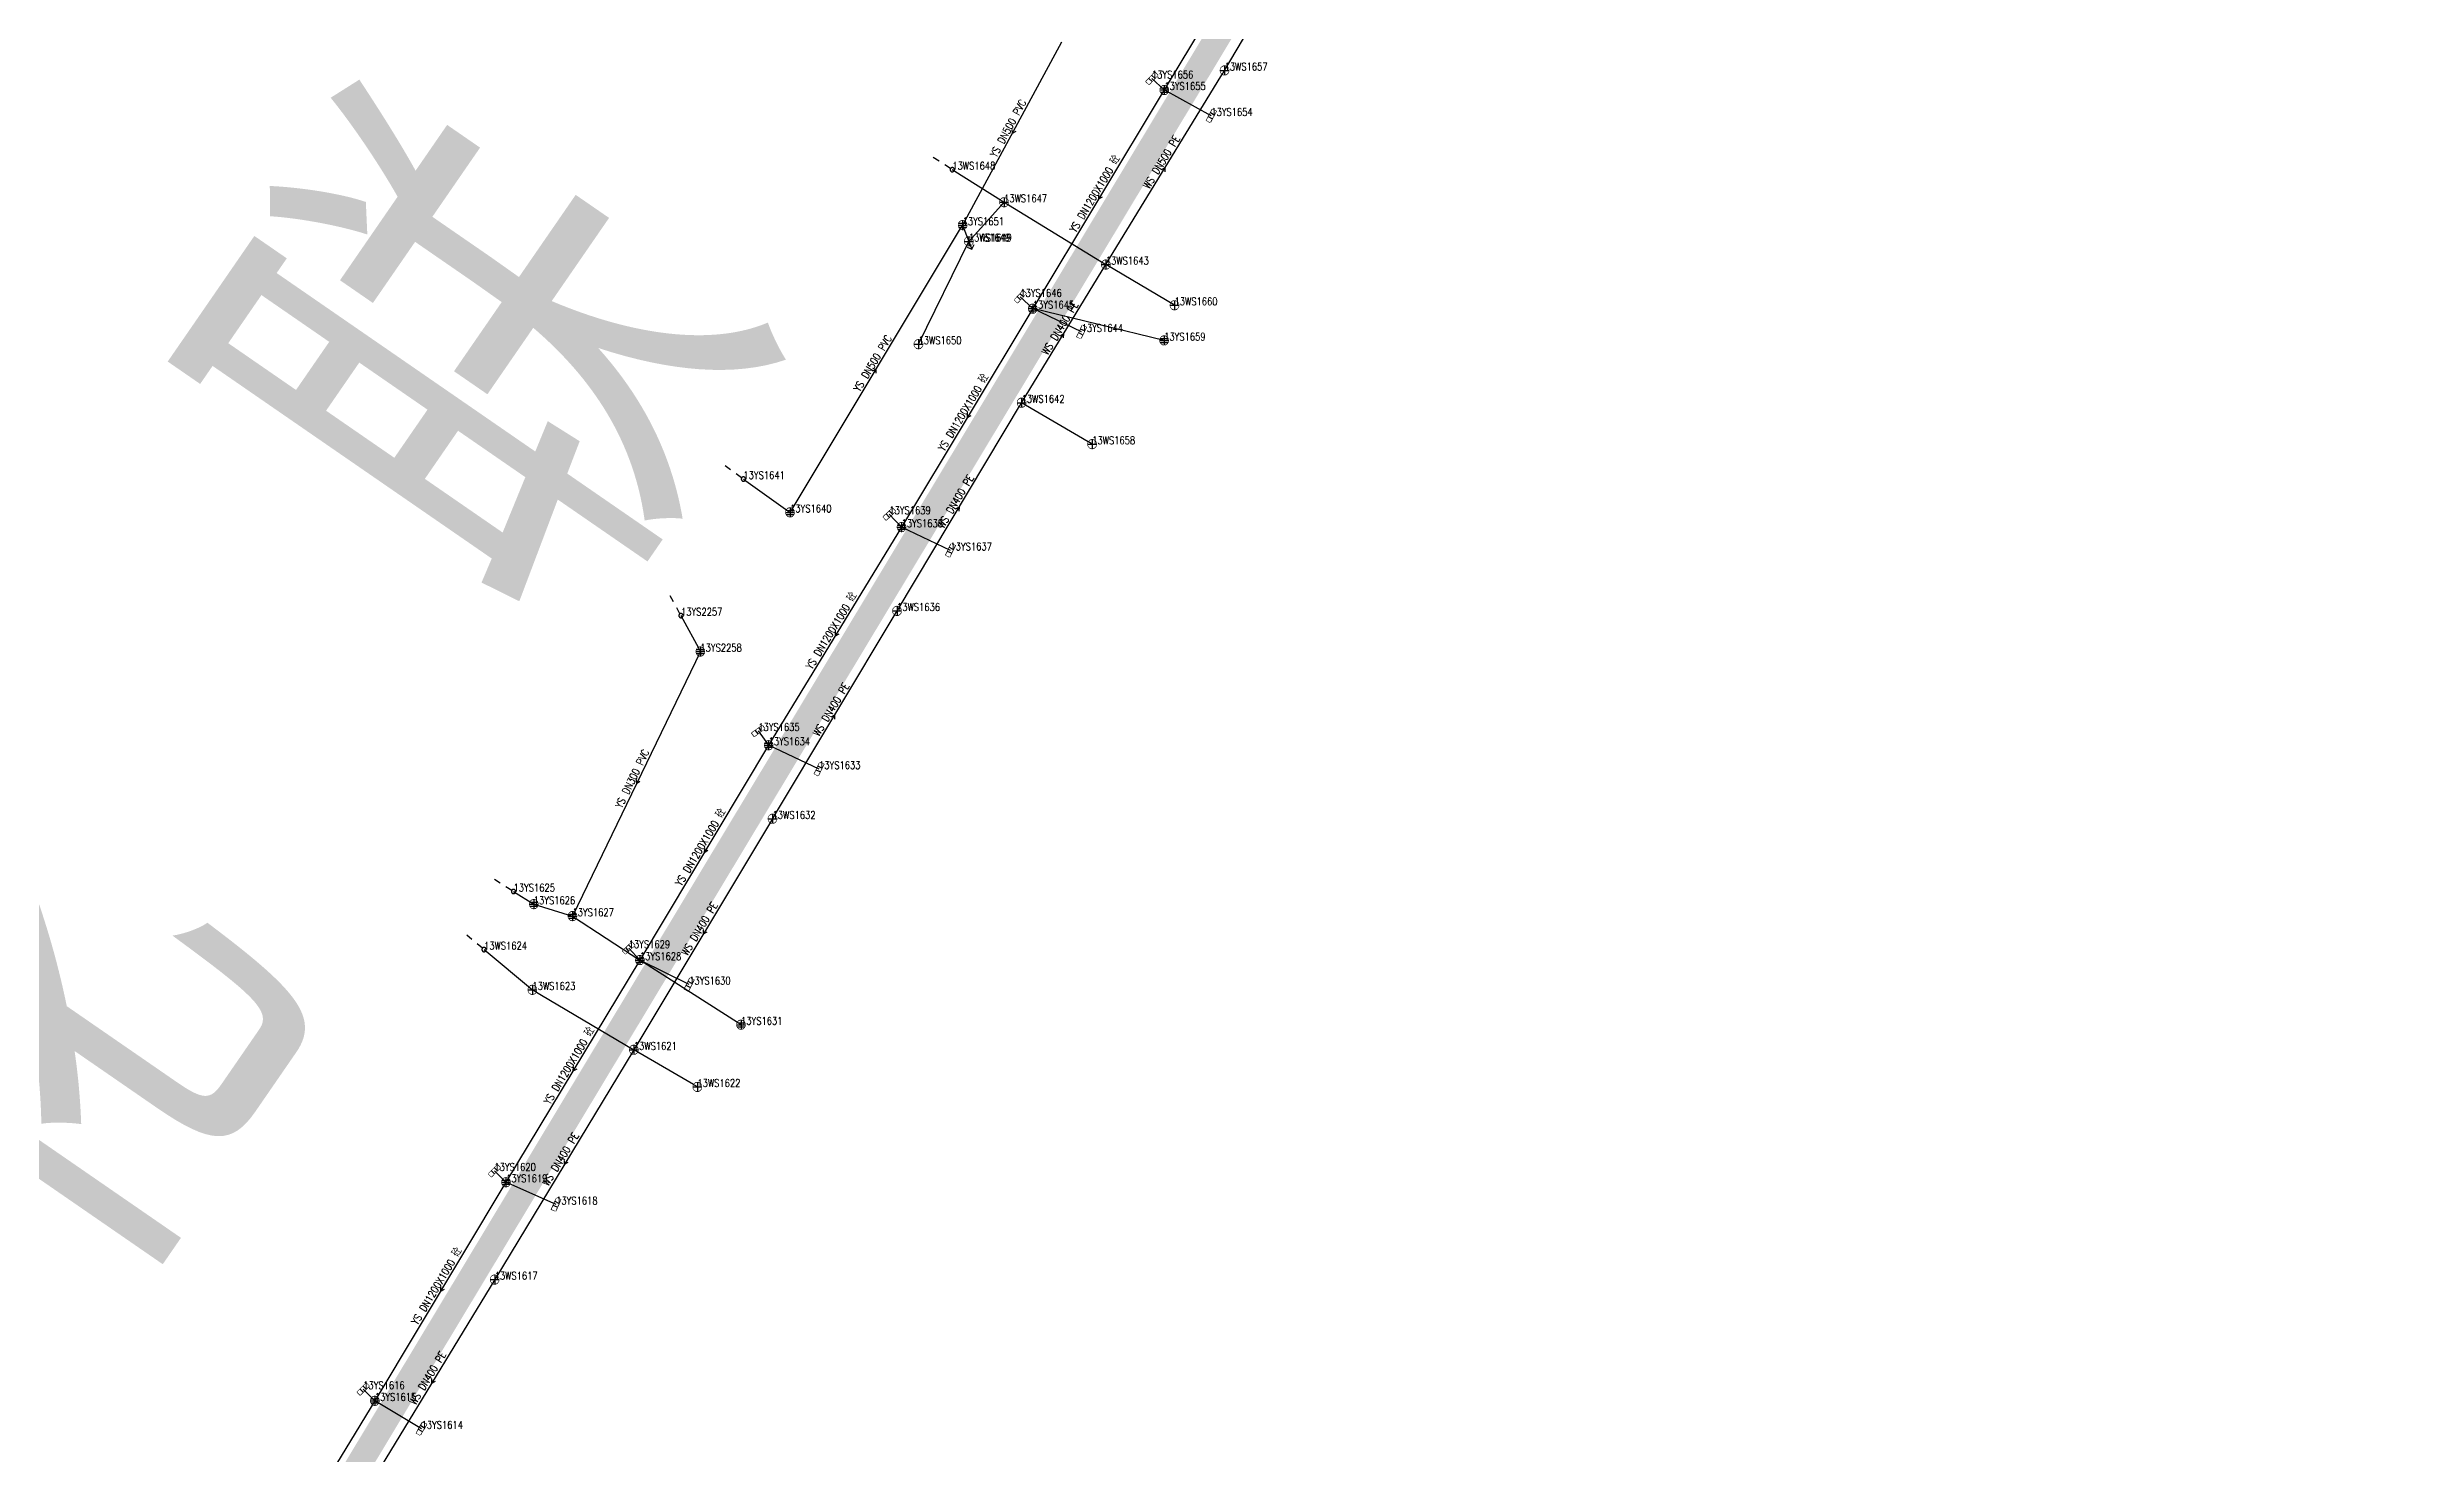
# Model space of a CAD drawing. Extents: x 78813 to 99477, y 2421021 to 2448125.
# Drawn here: x 83625.9 to 83904.6, y 2436874.8 to 2437040.2 of the extents above; entities that cross this region are included whole.
import ezdxf
from ezdxf.enums import TextEntityAlignment as Align

# ---------------------------------------------------------------- set-up
doc = ezdxf.new("R2010")
doc.units = 0
doc.set_wipeout_variables(frame=1)
doc.layers.get('0').update_dxf_attribs({"linetype": 'CONTINUOUS'})
for name, color, linetype in [('DX_WS', 16, 'CONTINUOUS'), ('DX_YS', 42, 'CONTINUOUS'), ('道路', 5, 'CONTINUOUS')]:
    doc.layers.add(name, color=color, linetype=linetype)
doc.layers.add('WSLINE', color=7, linetype='CONTINUOUS', true_color=0x7f0000)
doc.layers.add('YSLINE', color=7, linetype='CONTINUOUS', true_color=0xcc9900)
doc.layers.add('道路名称', color=7, linetype='CONTINUOUS', lineweight=0)
doc.styles.add('CcNameZT', font='txt.SHX', dxfattribs={"width": 0.8, "bigfont": 'HZTXT.SHX'})
doc.styles.get("Standard").update_dxf_attribs({"font": 'txt.shx', "bigfont": 'hztxt.shx'})
doc.styles.add('宋体0.7', font='', dxfattribs={"width": 0.7})
doc.styles.get('宋体0.7').set_extended_font_data('SimSun')

# ---------------------------------------------------------------- blocks, each defined once
blk = doc.blocks.new('PS非普查')
blk.add_lwpolyline([(3.7, 0), (5.3, 0)])
blk.add_wipeout([(0.5, 0), (0.5, 0.03), (0.5, 0.07), (0.49, 0.1), (0.48, 0.14), (0.47, 0.17), (0.46, 0.2), (0.44, 0.23), (0.42, 0.26), (0.4, 0.29), (0.38, 0.32), (0.36, 0.35), (0.33, 0.37), (0.31, 0.39), (0.28, 0.41), (0.25, 0.43), (0.22, 0.45), (0.19, 0.46), (0.15, 0.48), (0.12, 0.49), (0.09, 0.49), (0.05, 0.5), (0.02, 0.5), (-0.02, 0.5), (-0.05, 0.5), (-0.09, 0.49), (-0.12, 0.49), (-0.15, 0.48), (-0.19, 0.46), (-0.22, 0.45), (-0.25, 0.43), (-0.28, 0.41), (-0.31, 0.39), (-0.33, 0.37), (-0.36, 0.35), (-0.38, 0.32), (-0.4, 0.29), (-0.42, 0.26), (-0.44, 0.23), (-0.46, 0.2), (-0.47, 0.17), (-0.48, 0.14), (-0.49, 0.1), (-0.5, 0.07), (-0.5, 0.03), (-0.5, 0), (-0.5, -0.03), (-0.5, -0.07), (-0.49, -0.1), (-0.48, -0.14), (-0.47, -0.17), (-0.46, -0.2), (-0.44, -0.23), (-0.42, -0.26), (-0.4, -0.29), (-0.38, -0.32), (-0.36, -0.35), (-0.33, -0.37), (-0.31, -0.39), (-0.28, -0.41), (-0.25, -0.43), (-0.22, -0.45), (-0.19, -0.46), (-0.15, -0.48), (-0.12, -0.49), (-0.09, -0.49), (-0.05, -0.5), (-0.02, -0.5), (0.02, -0.5), (0.05, -0.5), (0.09, -0.49), (0.12, -0.49), (0.15, -0.48), (0.19, -0.46), (0.22, -0.45), (0.25, -0.43), (0.28, -0.41), (0.31, -0.39), (0.33, -0.37), (0.36, -0.35), (0.38, -0.32), (0.4, -0.29), (0.42, -0.26), (0.44, -0.23), (0.46, -0.2), (0.47, -0.17), (0.48, -0.14), (0.49, -0.1), (0.5, -0.07)])
blk.add_line((0.5, 0), (2.1, 0))
blk.add_lwpolyline([(0.5, 0), (0.5, 0.03), (0.5, 0.07), (0.49, 0.1), (0.48, 0.14), (0.47, 0.17), (0.46, 0.2), (0.44, 0.23), (0.42, 0.26), (0.4, 0.29), (0.38, 0.32), (0.36, 0.35), (0.33, 0.37), (0.31, 0.39), (0.28, 0.41), (0.25, 0.43), (0.22, 0.45), (0.19, 0.46), (0.15, 0.48), (0.12, 0.49), (0.09, 0.49), (0.05, 0.5), (0.02, 0.5), (-0.02, 0.5), (-0.05, 0.5), (-0.09, 0.49), (-0.12, 0.49), (-0.15, 0.48), (-0.19, 0.46), (-0.22, 0.45), (-0.25, 0.43), (-0.28, 0.41), (-0.31, 0.39), (-0.33, 0.37), (-0.36, 0.35), (-0.38, 0.32), (-0.4, 0.29), (-0.42, 0.26), (-0.44, 0.23), (-0.46, 0.2), (-0.47, 0.17), (-0.48, 0.14), (-0.49, 0.1), (-0.5, 0.07), (-0.5, 0.03), (-0.5, 0), (-0.5, -0.03), (-0.5, -0.07), (-0.49, -0.1), (-0.48, -0.14), (-0.47, -0.17), (-0.46, -0.2), (-0.44, -0.23), (-0.42, -0.26), (-0.4, -0.29), (-0.38, -0.32), (-0.36, -0.35), (-0.33, -0.37), (-0.31, -0.39), (-0.28, -0.41), (-0.25, -0.43), (-0.22, -0.45), (-0.19, -0.46), (-0.15, -0.48), (-0.12, -0.49), (-0.09, -0.49), (-0.05, -0.5), (-0.02, -0.5), (0.02, -0.5), (0.05, -0.5), (0.09, -0.49), (0.12, -0.49), (0.15, -0.48), (0.19, -0.46), (0.22, -0.45), (0.25, -0.43), (0.28, -0.41), (0.31, -0.39), (0.33, -0.37), (0.36, -0.35), (0.38, -0.32), (0.4, -0.29), (0.42, -0.26), (0.44, -0.23), (0.46, -0.2), (0.47, -0.17), (0.48, -0.14), (0.49, -0.1), (0.5, -0.07), (0.5, 0)], close=True)
blk = doc.blocks.new('PS污水井')
blk.add_lwpolyline([(1, 0), (1, 0.07), (0.99, 0.14), (0.98, 0.21), (0.96, 0.28), (0.94, 0.34), (0.91, 0.41), (0.88, 0.47), (0.85, 0.53), (0.81, 0.59), (0.77, 0.64), (0.72, 0.69), (0.67, 0.74), (0.62, 0.79), (0.56, 0.83), (0.5, 0.87), (0.44, 0.9), (0.37, 0.93), (0.31, 0.95), (0.24, 0.97), (0.17, 0.98), (0.1, 0.99), (0.03, 1), (-0.03, 1), (-0.1, 0.99), (-0.17, 0.98), (-0.24, 0.97), (-0.31, 0.95), (-0.37, 0.93), (-0.44, 0.9), (-0.5, 0.87), (-0.56, 0.83), (-0.62, 0.79), (-0.67, 0.74), (-0.72, 0.69), (-0.77, 0.64), (-0.81, 0.59), (-0.85, 0.53), (-0.88, 0.47), (-0.91, 0.41), (-0.94, 0.34), (-0.96, 0.28), (-0.98, 0.21), (-0.99, 0.14), (-1, 0.07), (-1, 0), (-1, -0.07), (-0.99, -0.14), (-0.98, -0.21), (-0.96, -0.28), (-0.94, -0.34), (-0.91, -0.41), (-0.88, -0.47), (-0.85, -0.53), (-0.81, -0.59), (-0.77, -0.64), (-0.72, -0.69), (-0.67, -0.74), (-0.62, -0.79), (-0.56, -0.83), (-0.5, -0.87), (-0.44, -0.9), (-0.37, -0.93), (-0.31, -0.95), (-0.24, -0.97), (-0.17, -0.98), (-0.1, -0.99), (-0.03, -1), (0.03, -1), (0.1, -0.99), (0.17, -0.98), (0.24, -0.97), (0.31, -0.95), (0.37, -0.93), (0.44, -0.9), (0.5, -0.87), (0.56, -0.83), (0.62, -0.79), (0.67, -0.74), (0.72, -0.69), (0.77, -0.64), (0.81, -0.59), (0.85, -0.53), (0.88, -0.47), (0.91, -0.41), (0.94, -0.34), (0.96, -0.28), (0.98, -0.21), (0.99, -0.14), (1, 0)], close=True)
blk.add_wipeout([(1, 0), (1, 0.07), (0.99, 0.14), (0.98, 0.21), (0.96, 0.28), (0.94, 0.34), (0.91, 0.41), (0.88, 0.47), (0.85, 0.53), (0.81, 0.59), (0.77, 0.64), (0.72, 0.69), (0.67, 0.74), (0.62, 0.79), (0.56, 0.83), (0.5, 0.87), (0.44, 0.9), (0.37, 0.93), (0.31, 0.95), (0.24, 0.97), (0.17, 0.98), (0.1, 0.99), (0.03, 1), (-0.03, 1), (-0.1, 0.99), (-0.17, 0.98), (-0.24, 0.97), (-0.31, 0.95), (-0.37, 0.93), (-0.44, 0.9), (-0.5, 0.87), (-0.56, 0.83), (-0.62, 0.79), (-0.67, 0.74), (-0.72, 0.69), (-0.77, 0.64), (-0.81, 0.59), (-0.85, 0.53), (-0.88, 0.47), (-0.91, 0.41), (-0.94, 0.34), (-0.96, 0.28), (-0.98, 0.21), (-0.99, 0.14), (-1, 0.07), (-1, 0), (-1, -0.07), (-0.99, -0.14), (-0.98, -0.21), (-0.96, -0.28), (-0.94, -0.34), (-0.91, -0.41), (-0.88, -0.47), (-0.85, -0.53), (-0.81, -0.59), (-0.77, -0.64), (-0.72, -0.69), (-0.67, -0.74), (-0.62, -0.79), (-0.56, -0.83), (-0.5, -0.87), (-0.44, -0.9), (-0.37, -0.93), (-0.31, -0.95), (-0.24, -0.97), (-0.17, -0.98), (-0.1, -0.99), (-0.03, -1), (0.03, -1), (0.1, -0.99), (0.17, -0.98), (0.24, -0.97), (0.31, -0.95), (0.37, -0.93), (0.44, -0.9), (0.5, -0.87), (0.56, -0.83), (0.62, -0.79), (0.67, -0.74), (0.72, -0.69), (0.77, -0.64), (0.81, -0.59), (0.85, -0.53), (0.88, -0.47), (0.91, -0.41), (0.94, -0.34), (0.96, -0.28), (0.98, -0.21), (0.99, -0.14)])
for p, q in [((-1, 0), (0, 0)), ((0, 1), (0, 0)), ((0, 0), (0, -1)), ((0, 0), (1, 0))]:
    blk.add_line(p, q)
blk = doc.blocks.new('GC546')
at = {"color": 0}
for p in [(0.866, 0.5), (0.866, -0.5)]:
    blk.add_line(p, (0, 0), dxfattribs=at)
blk = doc.blocks.new('PS雨水井')
blk.add_lwpolyline([(1, 0), (1, 0.07), (0.99, 0.14), (0.98, 0.21), (0.96, 0.28), (0.94, 0.34), (0.91, 0.41), (0.88, 0.47), (0.85, 0.53), (0.81, 0.59), (0.77, 0.64), (0.72, 0.69), (0.67, 0.74), (0.62, 0.79), (0.56, 0.83), (0.5, 0.87), (0.44, 0.9), (0.37, 0.93), (0.31, 0.95), (0.24, 0.97), (0.17, 0.98), (0.1, 0.99), (0.03, 1), (-0.03, 1), (-0.1, 0.99), (-0.17, 0.98), (-0.24, 0.97), (-0.31, 0.95), (-0.37, 0.93), (-0.44, 0.9), (-0.5, 0.87), (-0.56, 0.83), (-0.62, 0.79), (-0.67, 0.74), (-0.72, 0.69), (-0.77, 0.64), (-0.81, 0.59), (-0.85, 0.53), (-0.88, 0.47), (-0.91, 0.41), (-0.94, 0.34), (-0.96, 0.28), (-0.98, 0.21), (-0.99, 0.14), (-1, 0.07), (-1, 0), (-1, -0.07), (-0.99, -0.14), (-0.98, -0.21), (-0.96, -0.28), (-0.94, -0.34), (-0.91, -0.41), (-0.88, -0.47), (-0.85, -0.53), (-0.81, -0.59), (-0.77, -0.64), (-0.72, -0.69), (-0.67, -0.74), (-0.62, -0.79), (-0.56, -0.83), (-0.5, -0.87), (-0.44, -0.9), (-0.37, -0.93), (-0.31, -0.95), (-0.24, -0.97), (-0.17, -0.98), (-0.1, -0.99), (-0.03, -1), (0.03, -1), (0.1, -0.99), (0.17, -0.98), (0.24, -0.97), (0.31, -0.95), (0.37, -0.93), (0.44, -0.9), (0.5, -0.87), (0.56, -0.83), (0.62, -0.79), (0.67, -0.74), (0.72, -0.69), (0.77, -0.64), (0.81, -0.59), (0.85, -0.53), (0.88, -0.47), (0.91, -0.41), (0.94, -0.34), (0.96, -0.28), (0.98, -0.21), (0.99, -0.14), (1, 0)], close=True)
blk.add_wipeout([(1, 0), (1, 0.07), (0.99, 0.14), (0.98, 0.21), (0.96, 0.28), (0.94, 0.34), (0.91, 0.41), (0.88, 0.47), (0.85, 0.53), (0.81, 0.59), (0.77, 0.64), (0.72, 0.69), (0.67, 0.74), (0.62, 0.79), (0.56, 0.83), (0.5, 0.87), (0.44, 0.9), (0.37, 0.93), (0.31, 0.95), (0.24, 0.97), (0.17, 0.98), (0.1, 0.99), (0.03, 1), (-0.03, 1), (-0.1, 0.99), (-0.17, 0.98), (-0.24, 0.97), (-0.31, 0.95), (-0.37, 0.93), (-0.44, 0.9), (-0.5, 0.87), (-0.56, 0.83), (-0.62, 0.79), (-0.67, 0.74), (-0.72, 0.69), (-0.77, 0.64), (-0.81, 0.59), (-0.85, 0.53), (-0.88, 0.47), (-0.91, 0.41), (-0.94, 0.34), (-0.96, 0.28), (-0.98, 0.21), (-0.99, 0.14), (-1, 0.07), (-1, 0), (-1, -0.07), (-0.99, -0.14), (-0.98, -0.21), (-0.96, -0.28), (-0.94, -0.34), (-0.91, -0.41), (-0.88, -0.47), (-0.85, -0.53), (-0.81, -0.59), (-0.77, -0.64), (-0.72, -0.69), (-0.67, -0.74), (-0.62, -0.79), (-0.56, -0.83), (-0.5, -0.87), (-0.44, -0.9), (-0.37, -0.93), (-0.31, -0.95), (-0.24, -0.97), (-0.17, -0.98), (-0.1, -0.99), (-0.03, -1), (0.03, -1), (0.1, -0.99), (0.17, -0.98), (0.24, -0.97), (0.31, -0.95), (0.37, -0.93), (0.44, -0.9), (0.5, -0.87), (0.56, -0.83), (0.62, -0.79), (0.67, -0.74), (0.72, -0.69), (0.77, -0.64), (0.81, -0.59), (0.85, -0.53), (0.88, -0.47), (0.91, -0.41), (0.94, -0.34), (0.96, -0.28), (0.98, -0.21), (0.99, -0.14)])
for p, q in [((-1, 0), (0, 0)), ((-0.88, 0.48), (0, 0.47)), ((0, 1), (0, 0)), ((0, 0.47), (0.88, 0.47)), ((0, 0), (0, -1)), ((0, 0), (1, 0)), ((-0.88, -0.48), (0, -0.48)), ((0, -0.48), (0.88, -0.48))]:
    blk.add_line(p, q)
blk = doc.blocks.new('PS雨篦')
blk.add_lwpolyline([(-1.5, 0.5), (0, 0.5), (1.5, 0.5), (1.5, -0.5), (0, -0.5), (-1.5, -0.5)], close=True)
blk.add_wipeout([(-1.5, 0.5), (0, 0.5), (1.5, 0.5), (1.5, -0.5), (0, -0.5), (-1.5, -0.5)])
for p, q in [((-0.51, -0.5), (-0.51, 0.5)), ((0.49, -0.5), (0.49, 0.5))]:
    blk.add_line(p, q)
blk = doc.blocks.new('PS出水口')
for points in [[(0, 0), (1.97, 0)], [(1.15, -0.88), (1.97, 0), (1.11, 0.93)]]:
    blk.add_lwpolyline(points)

msp = doc.modelspace()

# ---------------------------------------------------------------- block references
at = {"layer": 'DX_WS', "xscale": 0.5, "yscale": 0.5, "zscale": 0.5}
for p in [(83764.41, 2437037.47, 0.06), (83738.47, 2437021.96, 1.09), (83734.32, 2437017.36, 1.55), (83750.44, 2437014.64, -0.12), (83758.52, 2437009.85, 0.21), (83728.4, 2437005.27, 1.49), (83740.53, 2436998.39, 0.1), (83748.83, 2436993.51, 0.2), (83725.88, 2436973.9, 0.11), (83711.23, 2436949.45, 0.01), (83682.98, 2436929.33, 0.25), (83694.91, 2436922.28, -0.16), (83702.39, 2436917.91, 0.11), (83678.54, 2436895.25, -0.18)]:
    msp.add_blockref('PS污水井', p, dxfattribs=at)
at = {"layer": 'DX_WS', "yscale": 0.5, "zscale": 0.5}
for name, p, xscale, rotation in [('PS非普查', (83732.38, 2437025.8, 1.86), 0.4999999998956533, 147.7190490665309), ('GC546', (83757.43, 2437026.05, -0.02), 0.5000000000306918, 238.5326960193455), ('GC546', (83745.49, 2437006.51, -0.01), 0.4999999999368778, 238.6319478797351), ('GC546', (83733.21, 2436986.14, 0.11), 0.5000000000720048, 239.1088878397312), ('GC546', (83718.56, 2436961.67, 0.07), 0.499999999977413, 239.0710737234969), ('PS非普查', (83677.29, 2436934.06, 0.67), 0.4999999999728241, 140.3084590926866), ('GC546', (83703.07, 2436935.87, -0.07), 0.499999999903836, 59.000287532562), ('GC546', (83686.72, 2436908.77, -0.16), 0.4999999999053604, 58.79804365621642), ('GC546', (83671.1, 2436883.03, -0.1), 0.499999999903092, 58.66677119069226)]:
    msp.add_blockref(name, p, dxfattribs=dict(at, xscale=xscale, rotation=rotation))
at = {"layer": 'DX_YS', "xscale": 0.5, "yscale": 0.5, "zscale": 0.5}
for p in [(83757.32, 2437035.17, 0.65), (83741.84, 2437009.45, 0.71), (83757.3, 2437005.71, 0.81), (83713.29, 2436985.49, 1.99), (83726.41, 2436983.75, 0.62), (83702.74, 2436969.12, 2.16), (83710.77, 2436958.1, 0.55), (83683.14, 2436939.41, 1.7), (83687.69, 2436938, 0.4), (83695.62, 2436932.83, 0.29), (83707.52, 2436925.23, 0.46), (83679.87, 2436906.7, 0.38), (83664.44, 2436880.99, 0.56)]:
    msp.add_blockref('PS雨水井', p, dxfattribs=at)
at = {"layer": 'DX_YS', "yscale": 0.5, "zscale": 0.5}
for name, p, xscale, rotation in [('PS雨篦', (83762.85, 2437032.13, 1.72), 0.5000000001613688, 61.16895886974768), ('GC546', (83739.41, 2437030.04, 1.88), 0.4999999998475481, 61.60842717454683), ('GC546', (83749.58, 2437022.31, 0.68), 0.499999999878655, 58.97110079587281), ('GC546', (83723.44, 2437002.38, 1.99), 0.4999999998414924, 238.995350322926), ('GC546', (83734.13, 2436996.6, 0.67), 0.5000000001574577, 59.0293611814627), ('PS非普查', (83707.8, 2436989.41, 1.99), 0.4999999999977739, 144.5037693709924), ('PS雨篦', (83732.16, 2436981.02, 1.7), 0.4999999998644782, 64.57152475606117), ('PS非普查', (83700.46, 2436973.34, 2.3), 0.5000000000136762, 118.3169309607998), ('GC546', (83718.59, 2436970.92, 0.59), 0.5000000001261808, 58.61781862597418), ('GC546', (83695.22, 2436953.56, 1.3), 0.5000000001826927, 64.19108912310001), ('PS雨篦', (83716.7, 2436955.3, 1.77), 0.4999999999287519, 64.73610253206714), ('GC546', (83703.2, 2436945.46, 0.42), 0.5000000001434426, 59.06491937481726), ('PS非普查', (83680.76, 2436940.89, 2.09), 0.5000000000349669, 148.1184923135457), ('PS雨篦', (83701.42, 2436929.96, 1.62), 0.4999999998974752, 63.66458999109728), ('GC546', (83687.75, 2436919.76, 0.34), 0.4999999999098756, 58.91223448500337), ('PS雨篦', (83685.77, 2436904.09, 1.58), 0.5000000001321488, 66.09250688786715), ('GC546', (83672.15, 2436893.85, 0.47), 0.5000000001372245, 59.02510293980968), ('PS雨篦', (83669.93, 2436877.71, 1.96), 0.500000000084871, 59.17916374281761)]:
    msp.add_blockref(name, p, dxfattribs=dict(at, xscale=xscale, rotation=rotation))

# ---------------------------------------------------------------- texts
at = {"layer": 'DX_WS', "style": 'CcNameZT', "width": 0.8}
for s, rotation, p in [(' WS DN500 PE', 58.5327, (83757.21, 2437026.18, -0.12)), (' WS DN400 PE', 59.1089, (83732.99, 2436986.27, 0.11)), (' WS DN400 PE', 59.0711, (83718.34, 2436961.8, 0.01)), (' WS DN400 PE', 59.0003, (83702.86, 2436936, 0.01)), (' WS DN400 PE', 58.798, (83686.51, 2436908.9, -0.16)), (' WS DN400 PE', 58.6668, (83670.88, 2436883.16, -0.18))]:
    msp.add_text(s, height=0.9, rotation=rotation, dxfattribs=at).set_placement(p, align=Align.CENTER)
at = {"layer": 'DX_YS', "style": 'CcNameZT', "width": 0.8}
for s, rotation, p in [(' YS DN500 PVC', 61.6084, (83739.19, 2437030.16, 1.79)), (' YS DN1200X1000 砼', 58.9711, (83749.37, 2437022.44, 0.65)), (' YS DN500 PVC', 58.9953, (83723.23, 2437002.51, 1.99)), (' YS DN1200X1000 砼', 59.0294, (83733.91, 2436996.73, 0.71)), (' YS DN1200X1000 砼', 58.6178, (83718.38, 2436971.05, 0.62)), (' YS DN300 PVC', 64.1911, (83694.99, 2436953.67, 2.16)), (' YS DN1200X1000 砼', 59.0649, (83702.98, 2436945.59, 0.55)), (' YS DN1200X1000 砼', 58.9122, (83687.53, 2436919.89, 0.29)), (' YS DN1200X1000 砼', 59.0251, (83671.94, 2436893.97, 0.38))]:
    msp.add_text(s, height=0.9, rotation=rotation, dxfattribs=at).set_placement(p, align=Align.CENTER)

# ---------------------------------------------------------------- next in the draw order: linework, layer by layer
at = {"layer": 'WSLINE'}
for p, q in [((83764.41, 2437037.47, 0.06), (83779.24, 2437062.58, -0.12)), ((83732.38, 2437025.8, 1.86), (83738.47, 2437021.96, 1.64)), ((83738.47, 2437021.96, 1.09), (83750.44, 2437014.64, 0.28)), ((83728.4, 2437005.27, 1.49), (83734.32, 2437017.36, 1.49)), ((83758.52, 2437009.85, 0.21), (83750.44, 2437014.64, -0.1)), ((83748.83, 2436993.51, 0.2), (83740.53, 2436998.39, 0.12)), ((83677.29, 2436934.06, 0.67), (83682.98, 2436929.33, 0.26)), ((83682.98, 2436929.33, 0.25), (83694.91, 2436922.28, -0.15)), ((83702.39, 2436917.91, 0.11), (83694.91, 2436922.28, -0.12))]:
    msp.add_line(p, q, dxfattribs=at)
at = {"layer": 'YSLINE'}
for p, q in [((83707.8, 2436989.41, 1.99), (83713.29, 2436985.49, 2)), ((83700.46, 2436973.34, 2.3), (83702.74, 2436969.12, 2.09)), ((83702.74, 2436969.12, 2.16), (83687.69, 2436938, 0.43)), ((83680.76, 2436940.89, 2.09), (83683.14, 2436939.41, 1.71)), ((83683.14, 2436939.41, 1.7), (83687.69, 2436938, 0.6))]:
    msp.add_line(p, q, dxfattribs=at)

# ---------------------------------------------------------------- next in the draw order: block references
at = {"layer": 'DX_YS', "yscale": 0.5, "zscale": 0.5}
for name, p, xscale, rotation in [('PS雨篦', (83755.86, 2437036.53, 1.74), 0.4999999999399587, 226.9735319602122), ('PS出水口', (83734.32, 2437017.36, 1.89), 0.5000000001166642, 290.9029905690501), ('PS雨篦', (83740.38, 2437010.85, 1.63), 0.4999999998995481, 226.3024078954861), ('PS雨篦', (83747.59, 2437006.71, 1.67), 0.4999999999050021, 64.47745350526095), ('PS雨篦', (83724.97, 2436985.28, 1.59), 0.4999999998562698, 223.3096694316276), ('PS雨篦', (83709.55, 2436959.78, 1.64), 0.500000000025441, 216.1899429961582), ('PS雨篦', (83694.31, 2436934.24, 1.53), 0.4999999999672136, 222.9830804507072), ('PS雨篦', (83678.51, 2436908.04, 1.47), 0.4999999998531262, 225.4253505857475), ('PS雨篦', (83663.07, 2436882.37, 1.65), 0.5000000001541578, 224.7910447793489)]:
    msp.add_blockref(name, p, dxfattribs=dict(at, xscale=xscale, rotation=rotation))

# ---------------------------------------------------------------- next in the draw order: texts
at = {"layer": 'DX_WS', "width": 0.8}
for s, p in [('13WS1657', (83764.41, 2437037.47, 0.06)), ('13WS1648', (83732.38, 2437025.8, 1.86)), ('13WS1647', (83738.47, 2437021.96, 1.09)), ('13WS1643', (83750.44, 2437014.64, -0.12)), ('13WS1660', (83758.52, 2437009.85, 0.21)), ('13WS1650', (83728.4, 2437005.27, 1.49)), ('13WS1642', (83740.53, 2436998.39, 0.1)), ('13WS1658', (83748.83, 2436993.51, 0.2)), ('13WS1636', (83725.88, 2436973.9, 0.11)), ('13WS1632', (83711.23, 2436949.45, 0.01)), ('13WS1624', (83677.29, 2436934.06, 0.67)), ('13WS1623', (83682.98, 2436929.33, 0.25)), ('13WS1621', (83694.91, 2436922.28, -0.16)), ('13WS1622', (83702.39, 2436917.91, 0.11)), ('13WS1617', (83678.54, 2436895.25, -0.18))]:
    msp.add_text(s, height=0.9, dxfattribs=at).set_placement(p)
at = {"layer": 'DX_YS', "width": 0.8}
for s, p in [('13YS1654', (83762.85, 2437032.13, 1.72)), ('13YS1659', (83757.3, 2437005.71, 0.81)), ('13YS1641', (83707.8, 2436989.41, 1.99)), ('13YS1640', (83713.29, 2436985.49, 1.99)), ('13YS1637', (83732.16, 2436981.02, 1.7)), ('13YS2257', (83700.46, 2436973.34, 2.3)), ('13YS2258', (83702.74, 2436969.12, 2.16)), ('13YS1633', (83716.7, 2436955.3, 1.77)), ('13YS1625', (83680.76, 2436940.89, 2.09)), ('13YS1626', (83683.14, 2436939.41, 1.7)), ('13YS1627', (83687.69, 2436938, 0.4)), ('13YS1630', (83701.42, 2436929.96, 1.62)), ('13YS1631', (83707.52, 2436925.23, 0.46)), ('13YS1618', (83685.77, 2436904.09, 1.58)), ('13YS1614', (83669.93, 2436877.71, 1.96))]:
    msp.add_text(s, height=0.9, dxfattribs=at).set_placement(p)

# ---------------------------------------------------------------- next in the draw order: linework, layer by layer
at = {"layer": 'WSLINE'}
for p, q in [((83750.44, 2437014.64, -0.12), (83764.41, 2437037.47, 0.07)), ((83740.53, 2436998.39, 0.1), (83750.44, 2437014.64, -0.11)), ((83725.88, 2436973.9, 0.11), (83740.53, 2436998.39, 0.11)), ((83711.23, 2436949.45, 0.01), (83725.88, 2436973.9, 0.12)), ((83711.23, 2436949.45, 0.01), (83694.91, 2436922.28, -0.14)), ((83694.91, 2436922.28, -0.16), (83678.54, 2436895.25, -0.16)), ((83678.54, 2436895.25, -0.18), (83663.66, 2436870.81, -0.03))]:
    msp.add_line(p, q, dxfattribs=at)
at = {"layer": 'YSLINE'}
for p, q in [((83772.7, 2437060.8, 0.6), (83757.32, 2437035.17, 0.66)), ((83757.32, 2437035.17, 0.65), (83741.84, 2437009.45, 0.72)), ((83755.86, 2437036.53, 1.74), (83757.32, 2437035.17, 1.43)), ((83762.85, 2437032.13, 1.72), (83757.32, 2437035.17, 1.42)), ((83741.84, 2437009.45, 0.71), (83726.41, 2436983.75, 0.63)), ((83740.38, 2437010.85, 1.63), (83741.84, 2437009.45, 1.36)), ((83747.59, 2437006.71, 1.67), (83741.84, 2437009.45, 1.3)), ((83757.3, 2437005.71, 0.81), (83741.84, 2437009.45, 0.75)), ((83724.97, 2436985.28, 1.59), (83726.41, 2436983.75, 1.43)), ((83726.41, 2436983.75, 0.62), (83710.77, 2436958.1, 0.56)), ((83732.16, 2436981.02, 1.7), (83726.41, 2436983.75, 1.4)), ((83709.55, 2436959.78, 1.64), (83710.77, 2436958.1, 1.45)), ((83710.77, 2436958.1, 0.55), (83695.62, 2436932.83, 0.3)), ((83716.7, 2436955.3, 1.77), (83710.77, 2436958.1, 1.42)), ((83687.69, 2436938, 0.4), (83695.62, 2436932.83, 0.34)), ((83694.31, 2436934.24, 1.53), (83695.62, 2436932.83, 1.36)), ((83695.62, 2436932.83, 0.29), (83679.87, 2436906.7, 0.39)), ((83701.42, 2436929.96, 1.62), (83695.62, 2436932.83, 1.51)), ((83707.52, 2436925.23, 0.46), (83695.62, 2436932.83, 0.31)), ((83679.87, 2436906.7, 0.38), (83664.44, 2436880.99, 0.57)), ((83678.51, 2436908.04, 1.47), (83679.87, 2436906.7, 1.35)), ((83685.77, 2436904.09, 1.58), (83679.87, 2436906.7, 1.41)), ((83663.07, 2436882.37, 1.65), (83664.44, 2436880.99, 1.42)), ((83664.44, 2436880.99, 0.56), (83648.86, 2436855.36, 0.43)), ((83669.93, 2436877.71, 1.96), (83664.44, 2436880.99, 1.51))]:
    msp.add_line(p, q, dxfattribs=at)

# ---------------------------------------------------------------- next in the draw order: block references
at = {"layer": 'DX_YS', "xscale": 0.5, "yscale": 0.5, "zscale": 0.5}
msp.add_blockref('PS雨水井', (83733.59, 2437019.27, 2.07), dxfattribs=at)

# ---------------------------------------------------------------- next in the draw order: texts
at = {"layer": 'DX_WS', "style": 'CcNameZT', "width": 0.8}
msp.add_text(' WS DN400 PE', height=0.9, rotation=58.6319, dxfattribs=at).set_placement((83745.27, 2437006.64, 0.1), align=Align.CENTER)
at = {"layer": 'DX_YS', "width": 0.8}
for s, p in [('13YS1656', (83755.86, 2437036.53, 1.74)), ('13YS1655', (83757.32, 2437035.17, 0.65)), ('13YS1646', (83740.38, 2437010.85, 1.63)), ('13YS1645', (83741.84, 2437009.45, 0.71)), ('13YS1644', (83747.59, 2437006.71, 1.67)), ('13YS1639', (83724.97, 2436985.28, 1.59)), ('13YS1638', (83726.41, 2436983.75, 0.62)), ('13YS1635', (83709.55, 2436959.78, 1.64)), ('13YS1634', (83710.77, 2436958.1, 0.55)), ('13YS1629', (83694.31, 2436934.24, 1.53)), ('13YS1628', (83695.62, 2436932.83, 0.29)), ('13YS1620', (83678.51, 2436908.04, 1.47)), ('13YS1619', (83679.87, 2436906.7, 0.38)), ('13YS1616', (83663.07, 2436882.37, 1.65)), ('13YS1615', (83664.44, 2436880.99, 0.56))]:
    msp.add_text(s, height=0.9, dxfattribs=at).set_placement(p)

# ---------------------------------------------------------------- next in the draw order: linework, layer by layer
at = {"layer": 'WSLINE'}
msp.add_line((83734.32, 2437017.36, 1.55), (83738.47, 2437021.96, 1.29), dxfattribs=at)
at = {"layer": 'YSLINE'}
for p, q in [((83745.23, 2437040.81, 1.79), (83733.59, 2437019.27, 1.97)), ((83713.29, 2436985.49, 1.99), (83733.59, 2437019.27, 1.99)), ((83733.59, 2437019.27, 2.07), (83734.32, 2437017.36, 1.89))]:
    msp.add_line(p, q, dxfattribs=at)
at = {"layer": '道路', "const_width": 3, "flags": 128}
msp.add_lwpolyline([(84175.18, 2437912.2), (84321.83, 2437762.83), (84321.34, 2437734.94), (84025.52, 2437422.56), (83859.27, 2437200.36), (83631.84, 2436822.46), (83430.94, 2436582.36), (83430.94, 2436582.36)], dxfattribs=at)

# ---------------------------------------------------------------- next in the draw order: texts
at = {"layer": 'DX_WS', "width": 0.8}
msp.add_text('13WS1649', height=0.9, dxfattribs=at).set_placement((83734.32, 2437017.36, 1.55))
at = {"layer": 'DX_YS', "width": 0.8}
for s, p in [('13YS1651', (83733.59, 2437019.27, 2.07)), ('13YS1649', (83734.32, 2437017.36, 1.89))]:
    msp.add_text(s, height=0.9, dxfattribs=at).set_placement(p)
at = {"layer": '道路名称', "style": '宋体0.7', "width": 0.7}
msp.add_text('化  联  四  路', height=50, rotation=55.3984, dxfattribs=at).set_placement((83629.39, 2436892.02))

doc.saveas('drawing.dxf')
